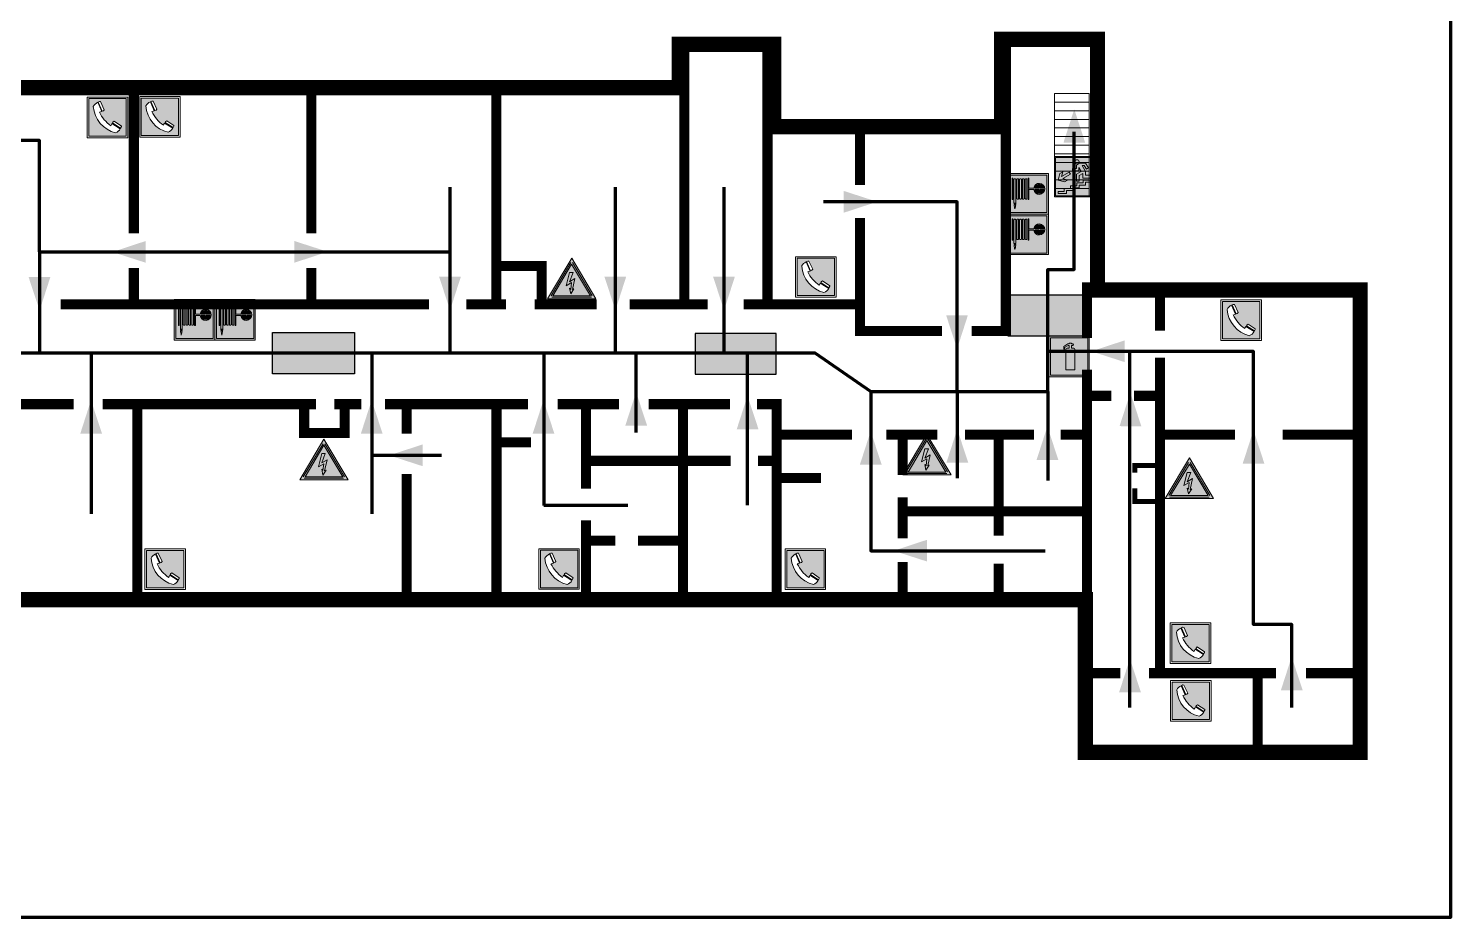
# Model space of a CAD drawing. Header units: millimetres. Extents: x 13810 to 67229, y 12374 to 21950.
# Drawn here: x 27938.9 to 28219.3, y 19084 to 19259.2 of the extents above; entities that cross this region are included whole.
import ezdxf

# ---------------------------------------------------------------- set-up
doc = ezdxf.new("R2010")
doc.units = ezdxf.units.MM
doc.layers.add('План_Штампы', color=7, linetype='Continuous')

# ---------------------------------------------------------------- blocks, each defined once
blk = doc.blocks.new('A$C7B4425F7')
at = {"true_color": 0xffffff}
blk.add_hatch(color=7, dxfattribs=at).paths.add_polyline_path([(0, 0), (-16, 0), (-16, -8), (0, -8)])
h = blk.add_hatch(color=126)
h.paths.add_polyline_path([(-0.2, -0.2), (-15.8, -0.2), (-15.8, -7.8), (-0.2, -7.8)])
h.paths.add_polyline_path([(-11.76, -2.03), (-11.76, -3.66), (-11.17, -3.66, -0.568275), (-11.17, -6.18), (-12.58, -6.18), (-12.58, -2.03)], flags=16)
h.paths.add_polyline_path([(-13.33, -4.12, -0.495768), (-13.59, -6.18), (-15.03, -6.18), (-15.03, -2.03), (-13.59, -2.03, -0.487973)], flags=16)
h.paths.add_polyline_path([(-10.25, -2.03), (-9.48, -2.03), (-9.48, -6.18), (-10.25, -6.18)], flags=16)
h.paths.add_polyline_path([(-13.84, -3.69), (-14.24, -3.69), (-14.24, -3.03), (-13.9, -3.03, -0.692621)], flags=0)
h.paths.add_polyline_path([(-9.15, -2.03), (-8.4, -2.03), (-8.04, -3.07), (-7.68, -2.03), (-6.93, -2.03), (-7.64, -4.1), (-6.93, -6.18), (-7.68, -6.18), (-8.04, -5.14), (-8.4, -6.18), (-9.15, -6.18), (-8.44, -4.1)], flags=16)
h.paths.add_polyline_path([(-11.76, -4.46), (-11.42, -4.46, -0.692621), (-11.36, -5.12), (-11.76, -5.12)], flags=0)
h.paths.add_polyline_path([(-13.9, -5.2), (-14.24, -5.2), (-14.24, -4.55), (-13.84, -4.55, -0.708038)], flags=0)
edge = h.paths.add_edge_path(flags=16)
edge.add_ellipse((-5.51, -4.08), major_axis=(0, 2.05), ratio=0.586184, start_angle=0, end_angle=360)
edge = h.paths.add_edge_path(flags=0)
edge.add_ellipse((-5.51, -4.08), major_axis=(0, 1.14), ratio=0.454828, start_angle=0, end_angle=360)
h.paths.add_polyline_path([(-4.13, -4.96, 0.377264), (-3.48, -4.52, 0.0555), (-3.16, -2.03), (-1.66, -2.03), (-1.66, -4.96), (-0.96, -4.96), (-0.96, -7.01), (-1.75, -7.01), (-1.75, -6.18), (-3.3, -6.18), (-3.3, -7.02), (-4.13, -7.02)], flags=16)
h.paths.add_polyline_path([(-2.73, -2.91), (-2.28, -2.91), (-2.28, -4.96), (-3.05, -4.96, 0.079136)], flags=0)
at = {"color": 126}
blk.add_lwpolyline([(-16, -8), (0, -8), (0, 0), (-16, 0)], close=True, dxfattribs=at)
blk = doc.blocks.new('вниз 3')
at = {"lineweight": 0, "true_color": 0xffffff}
h = blk.add_hatch(color=7, dxfattribs=at)
h.dxf.hatch_style = 1
h.paths.add_polyline_path([(40997.5, -4475.69), (40997.25, -4475.28), (40995.76, -4476.15), (40995.97, -4475.23), (40995.39, -4475.56), (40995.05, -4476.83), (40996.33, -4477.17), (40996.91, -4476.83), (40996, -4476.55)], flags=0)
h.paths.add_polyline_path([(40999.81, -4473.95), (41000.22, -4473.95), (41000.64, -4474.67), (41001.03, -4474.43), (41000.46, -4473.49), (41000.42, -4473.49), (40999.43, -4473.49), (40998.68, -4473.92), (40998.68, -4474.57), (40997.88, -4474.57), (40997.88, -4475), (40999.14, -4475), (40999.14, -4474.43), (40999.14, -4474.38), (40999.59, -4475.15), (40998.72, -4475.67), (40998.72, -4477.06), (40999.24, -4477.06), (40999.24, -4475.96), (40999.95, -4475.56), (40999.95, -4476.43), (41001.61, -4476.43), (41001.61, -4475.88), (41000.47, -4475.88), (41000.47, -4475.12)], flags=0)
h.paths.add_polyline_path([(40999.2, -4473.24, 1), (40998.35, -4473.24, 1)], flags=0)
h.paths.add_polyline_path([(41000.46, -4477.26), (41001.69, -4477.26), (41001.69, -4476.84), (41000.03, -4476.84), (41000.03, -4477.39), (40998.78, -4477.39), (40998.78, -4477.95), (40997.53, -4477.95), (40997.53, -4478.5), (40996.29, -4478.5), (40996.29, -4479.06), (40995.05, -4479.06), (40995.05, -4479.48), (40995.29, -4479.48), (40996.72, -4479.48), (40996.72, -4478.92), (40997.97, -4478.92), (40997.97, -4478.36), (40999.2, -4478.36), (40999.2, -4477.81), (41000.46, -4477.81)], flags=0)
h.paths.add_polyline_path([(41002.37, -4472.17), (40994.37, -4472.17), (40994.37, -4480.17), (41002.37, -4480.17)])
h.paths.add_polyline_path([(41002.16, -4479.96), (40994.57, -4479.96), (40994.57, -4472.37), (41002.16, -4472.37)], flags=16)
h.paths.add_polyline_path([(41001.61, -4475.88), (41001.61, -4476.43), (40999.95, -4476.43), (40999.95, -4475.56), (40999.24, -4475.96), (40999.24, -4477.06), (40998.72, -4477.06), (40998.72, -4475.67), (40999.59, -4475.15), (40999.14, -4474.38), (40999.14, -4474.43), (40999.14, -4475), (40997.88, -4475), (40997.88, -4474.57), (40998.68, -4474.57), (40998.68, -4473.92), (40999.43, -4473.49), (41000.42, -4473.49), (41000.46, -4473.49), (41001.03, -4474.43), (41000.64, -4474.67), (41000.22, -4473.95), (40999.81, -4473.95), (41000.47, -4475.12), (41000.47, -4475.88)], flags=0)
h.paths.add_polyline_path([(41001.69, -4476.84), (41001.69, -4477.26), (41000.46, -4477.26), (41000.46, -4477.81), (40999.2, -4477.81), (40999.2, -4478.36), (40997.97, -4478.36), (40997.97, -4478.92), (40996.72, -4478.92), (40996.72, -4479.48), (40995.05, -4479.48), (40995.05, -4479.06), (40996.29, -4479.06), (40996.29, -4478.5), (40997.53, -4478.5), (40997.53, -4477.95), (40998.78, -4477.95), (40998.78, -4477.39), (41000.03, -4477.39), (41000.03, -4476.84)], flags=0)
h.paths.add_polyline_path([(40998.35, -4473.24, -1), (40999.2, -4473.24, -1)], flags=0)
h.paths.add_polyline_path([(40997.5, -4475.69), (40996, -4476.55), (40996.91, -4476.83), (40996.33, -4477.17), (40995.05, -4476.83), (40995.39, -4475.56), (40995.97, -4475.23), (40995.76, -4476.15), (40997.25, -4475.28)], flags=0)
at = {"lineweight": 0}
h = blk.add_hatch(color=126, dxfattribs=at)
h.dxf.hatch_style = 1
h.paths.add_polyline_path([(41002.16, -4472.37), (40994.57, -4472.37), (40994.57, -4479.96), (41002.16, -4479.96)])
h.paths.add_polyline_path([(40995.97, -4475.23), (40995.76, -4476.15), (40997.25, -4475.28), (40997.5, -4475.69), (40996, -4476.55), (40996.91, -4476.83), (40996.33, -4477.17), (40995.05, -4476.83), (40995.39, -4475.56)], flags=16)
h.paths.add_polyline_path([(40997.88, -4474.57), (40998.68, -4474.57), (40998.68, -4473.92), (40999.43, -4473.49), (41000.42, -4473.49), (41000.46, -4473.49), (41001.03, -4474.43), (41000.64, -4474.67), (41000.22, -4473.95), (40999.81, -4473.95), (41000.47, -4475.12), (41000.47, -4475.88), (41001.61, -4475.88), (41001.61, -4476.43), (40999.95, -4476.43), (40999.95, -4475.56), (40999.24, -4475.96), (40999.24, -4477.06), (40998.72, -4477.06), (40998.72, -4475.67), (40999.59, -4475.15), (40999.14, -4474.38), (40999.14, -4474.43), (40999.14, -4475), (40997.88, -4475)], flags=16)
h.paths.add_polyline_path([(40998.35, -4473.24, -1), (40999.2, -4473.24, -1)], flags=16)
h.paths.add_polyline_path([(40997.53, -4477.95), (40998.78, -4477.95), (40998.78, -4477.39), (41000.03, -4477.39), (41000.03, -4476.84), (41001.69, -4476.84), (41001.69, -4477.26), (41000.46, -4477.26), (41000.46, -4477.81), (40999.2, -4477.81), (40999.2, -4478.36), (40997.97, -4478.36), (40997.97, -4478.92), (40996.72, -4478.92), (40996.72, -4479.48), (40995.05, -4479.48), (40995.05, -4479.06), (40996.29, -4479.06), (40996.29, -4478.5), (40997.53, -4478.5)], flags=16)
at = {"lineweight": 0, "true_color": 0xffffff}
h = blk.add_hatch(color=7, dxfattribs=at)
h.dxf.hatch_style = 1
h.paths.add_polyline_path([(40999.2, -4473.24, 1), (40998.35, -4473.24, 1)])
h.paths.add_polyline_path([(40999.81, -4473.95), (41000.22, -4473.95), (41000.64, -4474.67), (41001.03, -4474.43), (41000.46, -4473.49), (41000.42, -4473.49), (40999.43, -4473.49), (40998.68, -4473.92), (40998.68, -4474.57), (40997.88, -4474.57), (40997.88, -4475), (40999.14, -4475), (40999.14, -4474.43), (40999.14, -4474.38), (40999.59, -4475.15), (40998.72, -4475.67), (40998.72, -4477.06), (40999.24, -4477.06), (40999.24, -4475.96), (40999.95, -4475.56), (40999.95, -4476.43), (41001.61, -4476.43), (41001.61, -4475.88), (41000.47, -4475.88), (41000.47, -4475.12)])
h.paths.add_polyline_path([(40999.2, -4477.81), (41000.46, -4477.81), (41000.46, -4477.26), (41001.69, -4477.26), (41001.69, -4476.84), (41000.03, -4476.84), (41000.03, -4477.39), (40998.78, -4477.39), (40998.78, -4477.95), (40997.53, -4477.95), (40997.53, -4478.5), (40996.29, -4478.5), (40996.29, -4479.06), (40995.05, -4479.06), (40995.05, -4479.48), (40995.29, -4479.48), (40996.72, -4479.48), (40996.72, -4478.92), (40997.97, -4478.92), (40997.97, -4478.36), (40999.2, -4478.36)])
h.paths.add_polyline_path([(40997.5, -4475.69), (40997.25, -4475.28), (40995.76, -4476.15), (40995.97, -4475.23), (40995.39, -4475.56), (40995.05, -4476.83), (40996.33, -4477.17), (40996.91, -4476.83), (40996, -4476.55)])
at = {"color": 126, "lineweight": 0}
for points in [[(40994.37, -4472.17), (41002.37, -4472.17), (41002.37, -4480.17), (40994.37, -4480.17)], [(40994.57, -4472.37), (41002.16, -4472.37), (41002.16, -4479.96), (40994.57, -4479.96)]]:
    blk.add_lwpolyline(points, close=True, dxfattribs=at)
for points in [[(40995.05, -4476.83), (40995.39, -4475.56), (40995.97, -4475.23), (40995.76, -4476.15), (40997.25, -4475.28), (40997.5, -4475.69), (40996, -4476.55), (40996.91, -4476.83), (40996.33, -4477.17), (40995.05, -4476.83)], [(40999.14, -4474.43), (40999.14, -4475), (40997.88, -4475), (40997.88, -4474.57), (40998.68, -4474.57), (40998.68, -4473.92), (40999.43, -4473.49), (41000.42, -4473.49), (41000.46, -4473.49), (41001.03, -4474.43), (41000.64, -4474.67), (41000.22, -4473.95), (40999.81, -4473.95), (41000.47, -4475.12), (41000.47, -4475.88), (41001.61, -4475.88), (41001.61, -4476.43), (40999.95, -4476.43), (40999.95, -4475.56), (40999.24, -4475.96), (40999.24, -4477.06), (40998.72, -4477.06), (40998.72, -4475.67), (40999.59, -4475.15), (40999.14, -4474.38), (40999.14, -4474.43)], [(40995.29, -4479.48), (40995.05, -4479.48), (40995.05, -4479.06), (40996.29, -4479.06), (40996.29, -4478.5), (40997.53, -4478.5), (40997.53, -4477.95), (40998.78, -4477.95), (40998.78, -4477.39), (41000.03, -4477.39), (41000.03, -4476.84), (41001.69, -4476.84), (41001.69, -4477.26), (41000.46, -4477.26), (41000.46, -4477.81), (40999.2, -4477.81), (40999.2, -4478.36), (40997.97, -4478.36), (40997.97, -4478.92), (40996.72, -4478.92), (40996.72, -4479.48), (40995.05, -4479.48)]]:
    blk.add_lwpolyline(points, dxfattribs=at)
blk.add_circle((40998.77, -4473.24), 0.426, dxfattribs=at)
blk = doc.blocks.new('A$C32E8229D')
at = {"true_color": 0xffffff}
blk.add_hatch(color=7, dxfattribs=at).paths.add_polyline_path([(0, 0), (0, -8), (16, -8), (16, 0)])
h = blk.add_hatch(color=126)
h.paths.add_polyline_path([(0.2, -0.2), (15.8, -0.2), (15.8, -7.8), (0.2, -7.8)])
h.paths.add_polyline_path([(13.49, -2.05), (12.08, -2.05), (11.37, -2.63, 0.162397), (11.29, -2.84), (11.29, -3.63), (10.35, -3.63), (10.35, -4.05), (11.68, -4.05), (11.68, -3.48), (12.26, -4.28), (11.29, -5.1), (11.29, -6.78), (11.85, -6.78), (11.85, -5.44), (12.8, -4.64), (12.8, -5.94), (14.46, -5.94), (14.46, -5.39), (13.45, -5.39), (13.45, -3.97), (12.46, -2.59), (13.15, -2.59), (13.69, -3.34), (14.18, -3)], flags=16)
h.paths.add_polyline_path([(10.74, -1.82, 1), (11.8, -1.82, 1)], flags=16)
h.paths.add_polyline_path([(9.39, -3.59), (5.99, -3.59), (6.56, -3.03), (5.91, -3.03), (5.1, -3.83), (5.91, -4.64), (6.56, -4.64), (5.99, -4.09), (9.39, -4.09)], flags=16)
h.paths.add_polyline_path([(4.29, -1.08), (1.72, -1.08), (1.72, -6.6), (4.29, -6.6)], flags=16)
at = {"color": 126}
blk.add_lwpolyline([(16, -8), (0, -8), (0, 0), (16, 0)], close=True, dxfattribs=at)
blk = doc.blocks.new('A$C37112FD5')
at = {"true_color": 0xf5f5ff}
h = blk.add_hatch(color=7, dxfattribs=at)
h.dxf.hatch_style = 1
h.paths.add_polyline_path([(12.8, -7.4), (0, -7.4), (0, -20.2), (12.8, -20.2)])
h.paths.add_polyline_path([(12.29, -7.91), (12.29, -19.69), (0.51, -19.69), (0.51, -7.91)], flags=16)
h.paths.add_polyline_path([(4.98, -9.04, -0.42597), (5.17, -9.22), (5.17, -12.25), (5.17, -15.29, -0.432244), (4.98, -15.47), (4.83, -15.47, -0.42597), (4.64, -15.29), (4.64, -12.25), (4.64, -9.22, -0.432244), (4.83, -9.04)], flags=0)
h.paths.add_polyline_path([(4.28, -9.22), (4.28, -12.25), (4.28, -15.29, -0.432244), (4.09, -15.47), (3.94, -15.47, -0.42597), (3.75, -15.29), (3.75, -12.25), (3.75, -9.22, -0.432244), (3.94, -9.04), (4.09, -9.04, -0.42597)], flags=0)
h.paths.add_polyline_path([(5.72, -9.04), (5.87, -9.04, -0.42597), (6.06, -9.22), (6.06, -12.25), (6.06, -15.29, -0.432244), (5.87, -15.47), (5.72, -15.47, -0.42597), (5.53, -15.29), (5.53, -12.25), (5.53, -9.22, -0.432244)], flags=0)
h.paths.add_polyline_path([(6.42, -8.9), (6.5, -8.9, -0.42597), (6.69, -9.08), (6.69, -12.03), (8.21, -12.03, -15.824349), (8.21, -12.47), (6.69, -12.47), (6.69, -15.42, -0.432244), (6.5, -15.6), (6.42, -15.6)], flags=0)
h.paths.add_polyline_path([(3.39, -9.22), (3.39, -12.25), (3.39, -15.29, -0.432244), (3.2, -15.47), (3.05, -15.47, -0.42597), (2.85, -15.29), (2.85, -12.25), (2.85, -9.22, -0.432244), (3.05, -9.04), (3.2, -9.04, -0.42597)], flags=0)
h.paths.add_polyline_path([(2.5, -9.22), (2.5, -16.71), (1.96, -16.71), (1.96, -9.22, -0.432244), (2.15, -9.04), (2.31, -9.04, -0.42597)], flags=0)
h.paths.add_polyline_path([(1.61, -8.9), (1.61, -15.6), (1.57, -15.6, -0.42597), (1.37, -15.42), (1.37, -12.03), (1.37, -9.09, -0.432244), (1.57, -8.9)], flags=0)
h.paths.add_polyline_path([(9.76, -10.81), (9.76, -12.03), (8.49, -12.03, -0.336371)], flags=0)
h.paths.add_polyline_path([(8.49, -12.47), (9.76, -12.47), (9.76, -13.7, -0.336371)], flags=0)
h.paths.add_polyline_path([(10.11, -10.81, -0.336371), (11.38, -12.03), (10.11, -12.03)], flags=0)
h.paths.add_polyline_path([(10.11, -12.47), (11.38, -12.47, -0.336371), (10.11, -13.7)], flags=0)
h.paths.add_polyline_path([(2.5, -16.84), (2.5, -17.05), (1.97, -17.05), (1.97, -16.84)], flags=0)
h.paths.add_polyline_path([(2.5, -17.24, -0.033778), (2.24, -18.6, -0.033778), (1.97, -17.24)], flags=0)
h = blk.add_hatch(color=242)
h.dxf.hatch_style = 1
h.paths.add_polyline_path([(12.29, -7.91), (0.51, -7.91), (0.51, -19.69), (12.29, -19.69)])
h.paths.add_polyline_path([(6.42, -15.6), (6.42, -8.9), (6.5, -8.9, -0.42597), (6.69, -9.08), (6.69, -12.03), (8.21, -12.03, -15.824349), (8.21, -12.47), (6.69, -12.47), (6.69, -15.42, -0.432244), (6.5, -15.6)], flags=16)
h.paths.add_polyline_path([(5.87, -15.47), (5.72, -15.47, -0.42597), (5.53, -15.29), (5.53, -12.25), (5.53, -9.22, -0.432244), (5.72, -9.04), (5.87, -9.04, -0.42597), (6.06, -9.22), (6.06, -12.25), (6.06, -15.29, -0.432244)], flags=16)
h.paths.add_polyline_path([(4.98, -15.47), (4.83, -15.47, -0.42597), (4.64, -15.29), (4.64, -12.25), (4.64, -9.22, -0.432244), (4.83, -9.04), (4.98, -9.04, -0.42597), (5.17, -9.22), (5.17, -12.25), (5.17, -15.29, -0.432244)], flags=16)
h.paths.add_polyline_path([(4.09, -15.47), (3.94, -15.47, -0.42597), (3.75, -15.29), (3.75, -12.25), (3.75, -9.22, -0.432244), (3.94, -9.04), (4.09, -9.04, -0.42597), (4.28, -9.22), (4.28, -12.25), (4.28, -15.29, -0.432244)], flags=16)
h.paths.add_polyline_path([(3.2, -15.47), (3.05, -15.47, -0.42597), (2.85, -15.29), (2.85, -12.25), (2.85, -9.22, -0.432244), (3.05, -9.04), (3.2, -9.04, -0.42597), (3.39, -9.22), (3.39, -12.25), (3.39, -15.29, -0.432244)], flags=16)
h.paths.add_polyline_path([(2.5, -17.05), (1.97, -17.05), (1.97, -16.84), (2.5, -16.84)], flags=16)
h.paths.add_polyline_path([(2.5, -17.24, -0.033778), (2.24, -18.6, -0.033778), (1.97, -17.24)], flags=16)
h.paths.add_polyline_path([(2.5, -16.71), (1.96, -16.71), (1.96, -9.22, -0.432244), (2.15, -9.04), (2.31, -9.04, -0.42597), (2.5, -9.22)], flags=16)
h.paths.add_polyline_path([(1.61, -15.6), (1.57, -15.6, -0.42597), (1.37, -15.42), (1.37, -12.03), (1.37, -9.09, -0.432244), (1.57, -8.9), (1.61, -8.9)], flags=16)
h.paths.add_polyline_path([(8.49, -12.47), (9.76, -12.47), (9.76, -13.7, -0.336371)], flags=0)
h.paths.add_polyline_path([(10.11, -13.7), (10.11, -12.47), (11.38, -12.47, -0.336371)], flags=0)
h.paths.add_polyline_path([(8.49, -12.03, -0.336371), (9.76, -10.81), (9.76, -12.03)], flags=0)
h.paths.add_polyline_path([(10.11, -12.03), (10.11, -10.81, -0.336371), (11.38, -12.03)], flags=0)
h = blk.add_hatch(color=7, dxfattribs=at)
h.dxf.hatch_style = 1
h.paths.add_polyline_path([(1.61, -8.9), (1.57, -8.9, 0.432244), (1.37, -9.09), (1.37, -12.03), (1.37, -15.42, 0.42597), (1.57, -15.6), (1.61, -15.6)])
h.paths.add_polyline_path([(2.5, -9.22, 0.42597), (2.31, -9.04), (2.15, -9.04, 0.432244), (1.96, -9.22), (1.96, -16.71), (2.5, -16.71)])
h.paths.add_polyline_path([(2.5, -16.84), (1.97, -16.84), (1.97, -17.05), (2.5, -17.05)])
h.paths.add_polyline_path([(2.5, -17.24), (1.97, -17.24, 0.033778), (2.24, -18.6, 0.033778)])
h.paths.add_polyline_path([(3.39, -12.25), (3.39, -9.22, 0.42597), (3.2, -9.04), (3.05, -9.04, 0.432244), (2.85, -9.22), (2.85, -12.25), (2.85, -15.29, 0.42597), (3.05, -15.47), (3.2, -15.47, 0.432244), (3.39, -15.29)])
h.paths.add_polyline_path([(4.28, -12.25), (4.28, -9.22, 0.42597), (4.09, -9.04), (3.94, -9.04, 0.432244), (3.75, -9.22), (3.75, -12.25), (3.75, -15.29, 0.42597), (3.94, -15.47), (4.09, -15.47, 0.432244), (4.28, -15.29)])
h.paths.add_polyline_path([(5.17, -12.25), (5.17, -9.22, 0.42597), (4.98, -9.04), (4.83, -9.04, 0.432244), (4.64, -9.22), (4.64, -12.25), (4.64, -15.29, 0.42597), (4.83, -15.47), (4.98, -15.47, 0.432244), (5.17, -15.29)])
h.paths.add_polyline_path([(6.06, -12.25), (6.06, -9.22, 0.42597), (5.87, -9.04), (5.72, -9.04, 0.432244), (5.53, -9.22), (5.53, -12.25), (5.53, -15.29, 0.42597), (5.72, -15.47), (5.87, -15.47, 0.432244), (6.06, -15.29)])
h.paths.add_polyline_path([(6.69, -12.47), (8.21, -12.47, 15.824349), (8.21, -12.03), (6.69, -12.03), (6.69, -9.08, 0.42597), (6.5, -8.9), (6.42, -8.9), (6.42, -15.6), (6.5, -15.6, 0.432244), (6.69, -15.42)])
h.paths.add_polyline_path([(8.49, -12.47), (9.76, -12.47), (9.76, -13.7, -0.336371)], flags=16)
h.paths.add_polyline_path([(8.49, -12.03, -0.336371), (9.76, -10.81), (9.76, -12.03)], flags=16)
h.paths.add_polyline_path([(10.11, -12.47), (11.38, -12.47, -0.336371), (10.11, -13.7)], flags=16)
h.paths.add_polyline_path([(10.11, -12.03), (10.11, -10.81, -0.336371), (11.38, -12.03)], flags=16)
h = blk.add_hatch(color=242)
h.dxf.hatch_style = 1
h.paths.add_polyline_path([(9.76, -10.81, 0.336371), (8.49, -12.03), (9.76, -12.03)])
h.paths.add_polyline_path([(10.11, -10.81), (10.11, -12.03), (11.38, -12.03, 0.336371)])
h.paths.add_polyline_path([(11.38, -12.47), (10.11, -12.47), (10.11, -13.7, 0.336371)])
h.paths.add_polyline_path([(9.76, -12.47), (8.49, -12.47, 0.336371), (9.76, -13.7)])
at = {"color": 242, "lineweight": 5}
for p, q in [((0, -20.2), (0, -7.4)), ((0, -7.4), (12.8, -7.4)), ((1.57, -8.9), (1.61, -8.9)), ((1.61, -8.9), (1.61, -15.6)), ((6.42, -8.9), (6.42, -15.6)), ((6.5, -8.9), (6.42, -8.9)), ((12.8, -20.2), (12.8, -7.4)), ((1.37, -12.03), (1.37, -9.08)), ((1.37, -12.03), (1.37, -15.42)), ((1.96, -16.71), (1.96, -9.22)), ((2.15, -9.04), (2.31, -9.04)), ((2.5, -16.71), (2.5, -9.22)), ((2.85, -12.25), (2.85, -9.22)), ((2.85, -12.25), (2.85, -15.29)), ((3.05, -9.04), (3.2, -9.04)), ((3.39, -12.25), (3.39, -9.22)), ((3.39, -12.25), (3.39, -15.29)), ((3.75, -12.25), (3.75, -9.22)), ((3.75, -12.25), (3.75, -15.29)), ((3.94, -9.04), (4.09, -9.04)), ((4.28, -12.25), (4.28, -9.22)), ((4.28, -12.25), (4.28, -15.29)), ((4.64, -12.25), (4.64, -9.22)), ((4.64, -12.25), (4.64, -15.29)), ((4.83, -9.04), (4.98, -9.04)), ((5.17, -12.25), (5.17, -9.22)), ((5.17, -12.25), (5.17, -15.29)), ((5.53, -12.25), (5.53, -9.22)), ((5.53, -12.25), (5.53, -15.29)), ((5.72, -9.04), (5.87, -9.04)), ((6.06, -12.25), (6.06, -9.22)), ((6.06, -12.25), (6.06, -15.29)), ((6.69, -12.03), (6.69, -9.08)), ((8.21, -12.03), (6.69, -12.03)), ((8.21, -12.47), (6.69, -12.47)), ((6.69, -12.47), (6.69, -15.42)), ((9.76, -12.03), (8.49, -12.03)), ((9.76, -12.47), (8.49, -12.47)), ((9.76, -10.81), (9.76, -12.03)), ((9.76, -12.47), (9.76, -13.7)), ((10.11, -10.81), (10.11, -12.03)), ((11.38, -12.03), (10.11, -12.03)), ((11.38, -12.47), (10.11, -12.47)), ((10.11, -12.47), (10.11, -13.7)), ((1.57, -15.6), (1.61, -15.6)), ((1.96, -16.71), (2.5, -16.71)), ((1.97, -16.84), (2.5, -16.84)), ((1.97, -17.05), (1.97, -16.84)), ((2.5, -17.05), (1.97, -17.05)), ((1.97, -17.24), (2.5, -17.24)), ((2.5, -16.84), (2.5, -17.05)), ((3.05, -15.47), (3.2, -15.47)), ((3.94, -15.47), (4.09, -15.47)), ((4.83, -15.47), (4.98, -15.47)), ((5.72, -15.47), (5.87, -15.47)), ((6.42, -15.6), (6.5, -15.6)), ((0, -20.2), (12.8, -20.2))]:
    blk.add_line(p, q, dxfattribs=at)
blk.add_lwpolyline([(0.51, -7.91), (12.29, -7.91), (12.29, -19.69), (0.51, -19.69)], close=True, dxfattribs=at)
for centre, radius, start, end in [((1.56, -9.09), 0.182, 87.1027, 180.6071), ((6.51, -9.09), 0.182, 359.3929, 92.8973), ((2.15, -9.22), 0.182, 87.1027, 180.6071), ((2.32, -9.22), 0.182, 359.3929, 92.8973), ((3.04, -9.22), 0.182, 87.1027, 180.6071), ((3.21, -9.22), 0.182, 359.3929, 92.8973), ((3.93, -9.22), 0.182, 87.1027, 180.6071), ((4.1, -9.22), 0.182, 359.3929, 92.8973), ((4.82, -9.22), 0.182, 87.1027, 180.6071), ((4.99, -9.22), 0.182, 359.3929, 92.8973), ((5.71, -9.22), 0.182, 87.1027, 180.6071), ((5.88, -9.22), 0.182, 359.3929, 92.8973), ((9.93, -12.25), 1.74, 187.2319, 172.7681), ((9.93, -12.25), 1.46, 96.9927, 171.3585), ((9.93, -12.25), 1.46, 188.6415, 263.0073), ((9.93, -12.25), 1.46, 8.6415, 83.0073), ((9.93, -12.25), 1.46, 276.9927, 351.3585), ((1.56, -15.42), 0.182, 179.3929, 272.8973), ((12.17, -15.98), 10.27, 187.041, 194.7793), ((-7.7, -15.98), 10.27, 345.2207, 352.959), ((3.04, -15.29), 0.182, 179.3929, 272.8973), ((3.21, -15.29), 0.182, 267.1027, 0.6071), ((3.93, -15.29), 0.182, 179.3929, 272.8973), ((4.1, -15.29), 0.182, 267.1027, 0.6071), ((4.82, -15.29), 0.182, 179.3929, 272.8973), ((4.99, -15.29), 0.182, 267.1027, 0.6071), ((5.71, -15.29), 0.182, 179.3929, 272.8973), ((5.88, -15.29), 0.182, 267.1027, 0.6071), ((6.51, -15.42), 0.182, 267.1027, 0.6071)]:
    blk.add_arc(centre, radius, start, end, dxfattribs=at)
blk = doc.blocks.new('A$C456E1F9C')
at = {"lineweight": 5}
h = blk.add_hatch(color=242, dxfattribs=at)
h.paths.add_polyline_path([(0.51, -1.47), (0.51, -13.26), (12.29, -13.26), (12.29, -1.47)])
h.paths.add_polyline_path([(5.42, -4.95, -0.254479), (4.78, -5.4), (3.52, -2.53, -0.209735), (4.23, -2.4)], flags=16)
h.paths.add_polyline_path([(8.53, -8.6), (10.87, -10.17), (10.54, -10.76), (8.03, -9.13, -0.192251)], flags=16)
h.paths.add_polyline_path([(4.61, -5.49, 0.005518), (3.87, -5.72, 0.128647), (7.49, -10.01, 0.00809), (7.83, -9.33), (10.47, -10.97, -0.16736), (8.99, -12.25, -0.327862), (1.95, -3.95, -0.166952), (3.36, -2.62)], flags=16)
at = {"color": 242, "lineweight": 5}
for p, q in [((0, -13.77), (0, -0.97)), ((12.8, -0.97), (0, -0.97)), ((4.61, -5.49), (3.36, -2.62)), ((3.52, -2.53), (4.78, -5.4)), ((4.23, -2.4), (5.42, -4.95)), ((12.8, -13.77), (12.8, -0.97)), ((10.81, -10.12), (8.53, -8.6)), ((7.83, -9.33), (10.47, -10.97)), ((8.03, -9.13), (10.54, -10.76)), ((10.54, -10.76), (10.8, -10.3)), ((10.8, -10.3), (10.81, -10.12)), ((0, -13.77), (12.8, -13.77))]:
    blk.add_line(p, q, dxfattribs=at)
blk.add_lwpolyline([(0.51, -1.47), (12.29, -1.47), (12.29, -13.26), (0.51, -13.26)], close=True, dxfattribs=at)
for centre, radius, start, end in [((4.59, -5.34), 2.99, 114.2845, 152.1974), ((11.12, -3.31), 9.19, 183.9915, 256.6009), ((4.02, -3.27), 0.891, 76.3284, 123.7092), ((14.98, -39.1), 35.17, 107.1487, 108.4135), ((13.86, -0.94), 11.08, 205.5536, 234.8762), ((4.68, -4.59), 0.824, 276.9621, 334.0723), ((8.94, -9.5), 0.989, 114.4092, 157.9388), ((-13.31, 0.8), 23.44, 332.5487, 334.4027), ((7.87, -9.46), 3, 291.9291, 329.9329)]:
    blk.add_arc(centre, radius, start, end, dxfattribs=at)
blk = doc.blocks.new('A$C3E6D3DDE')
at = {"lineweight": 5}
h = blk.add_hatch(color=40, dxfattribs=at)
h.paths.add_polyline_path([(24.1, 1.45), (16.46, -11.35), (31.74, -11.35)])
h.paths.add_polyline_path([(24.09, -0.46), (30.03, -10.41), (18.14, -10.41)], flags=16)
h.paths.add_polyline_path([(24.54, -3.08), (23.41, -6.02), (25.13, -5.01), (24.33, -8.5), (24.82, -8.27), (23.79, -9.86), (23.4, -8.04), (23.8, -8.43), (24.04, -6.29), (22.39, -7.25), (23.44, -3.08)], flags=0)
h = blk.add_hatch(color=256, dxfattribs=at)
h.paths.add_polyline_path([(24.37, 0.03, 0.567511), (23.82, 0.03), (17.59, -10.4, 0.582454), (17.86, -10.88), (30.32, -10.88, 0.582149), (30.6, -10.4)])
h.paths.add_polyline_path([(24.09, -0.46), (18.14, -10.41), (30.03, -10.41)], flags=16)
h.paths.add_polyline_path([(24.54, -3.08), (23.41, -6.02), (25.13, -5.01), (24.33, -8.5), (24.82, -8.27), (23.79, -9.86), (23.4, -8.04), (23.8, -8.43), (24.04, -6.29), (22.39, -7.25), (23.44, -3.08)], flags=0)
h = blk.add_hatch(color=40, dxfattribs=at)
h.paths.add_polyline_path([(24.09, -0.46), (18.14, -10.41), (30.03, -10.41)])
h.paths.add_polyline_path([(24.82, -8.27), (23.79, -9.86), (23.4, -8.04), (23.8, -8.43), (24.04, -6.29), (22.39, -7.25), (23.44, -3.08), (24.54, -3.08), (23.41, -6.02), (25.13, -5.01), (24.33, -8.5)], flags=16)
at = {"color": 40, "lineweight": 5}
for p, q in [((16.46, -11.35), (24.1, 1.45)), ((24.1, 1.45), (31.74, -11.35))]:
    blk.add_line(p, q, dxfattribs=at)
at = {"lineweight": 5}
for p, q in [((17.59, -10.4), (23.82, 0.03)), ((24.37, 0.03), (30.6, -10.4)), ((18.14, -10.41), (24.09, -0.46)), ((23.44, -3.08), (22.39, -7.25)), ((23.41, -6.02), (24.54, -3.08)), ((24.54, -3.08), (23.44, -3.08)), ((24.09, -0.46), (30.03, -10.41)), ((22.39, -7.25), (24.04, -6.29)), ((23.8, -8.43), (23.4, -8.04)), ((23.4, -8.04), (23.79, -9.86)), ((25.13, -5.01), (23.41, -6.02)), ((23.79, -9.86), (24.82, -8.27)), ((24.04, -6.29), (23.8, -8.43)), ((24.33, -8.5), (25.13, -5.01)), ((24.82, -8.27), (24.33, -8.5)), ((17.86, -10.88), (30.32, -10.88)), ((18.14, -10.41), (30.03, -10.41))]:
    blk.add_line(p, q, dxfattribs=at)
at = {"color": 50, "lineweight": 5}
blk.add_line((31.74, -11.35), (16.46, -11.35), dxfattribs=at)
blk = doc.blocks.new('A$C3AD82952')
at = {"true_color": 0xf5f5ff}
h = blk.add_hatch(color=7, dxfattribs=at)
h.dxf.hatch_style = 1
h.paths.add_polyline_path([(8.21, 8.73, 0.414214), (7.89, 9.05), (7.22, 9.05), (7.22, 9.92), (7.59, 9.92, 1), (7.57, 10.36), (7.22, 10.36), (7.22, 10.6), (6.43, 10.6), (6.43, 10.36), (6.01, 10.36), (4.74, 9.59), (4.74, 8.69), (4.98, 8.73), (4.98, 9.26), (6.12, 9.91), (6.43, 9.91), (6.43, 9.05), (5.76, 9.05, 0.414214), (5.44, 8.73), (5.44, 2.2), (8.21, 2.2)], flags=0)
h.paths.add_polyline_path([(12.8, 12.8), (0, 12.8), (0, 0), (12.8, 0)])
h.paths.add_polyline_path([(0.51, 12.29), (12.29, 12.29), (12.29, 0.51), (0.51, 0.51)], flags=16)
h.paths.add_polyline_path([(4.74, 9.59), (6.01, 10.36), (6.43, 10.36), (6.43, 10.6), (7.22, 10.6), (7.22, 10.36), (7.59, 10.36, -0.94586), (7.59, 9.92), (7.22, 9.92), (7.22, 9.05), (7.89, 9.05, -0.414214), (8.21, 8.73), (8.21, 2.2), (5.44, 2.2), (5.44, 8.73, -0.414214), (5.76, 9.05), (6.43, 9.05), (6.43, 9.91), (6.12, 9.91), (4.98, 9.26), (4.98, 8.73), (4.74, 8.69)], flags=0)
h = blk.add_hatch(color=242)
h.dxf.hatch_style = 1
h.paths.add_polyline_path([(12.29, 12.29), (0.51, 12.29), (0.51, 0.51), (12.29, 0.51)])
h.paths.add_polyline_path([(4.74, 8.69), (4.74, 9.59), (6.01, 10.36), (6.43, 10.36), (6.43, 10.6), (7.22, 10.6), (7.22, 10.36), (7.59, 10.36, -0.94586), (7.59, 9.92), (7.22, 9.92), (7.22, 9.05), (7.89, 9.05, -0.414214), (8.21, 8.73), (8.21, 2.2), (5.44, 2.2), (5.44, 8.73, -0.414214), (5.76, 9.05), (6.43, 9.05), (6.43, 9.91), (6.12, 9.91), (4.98, 9.26), (4.98, 8.73)], flags=16)
h = blk.add_hatch(color=7, dxfattribs=at)
h.dxf.hatch_style = 1
h.paths.add_polyline_path([(8.21, 8.73, 0.414214), (7.89, 9.05), (7.22, 9.05), (7.22, 9.92), (7.59, 9.92, 1), (7.57, 10.36), (7.22, 10.36), (7.22, 10.6), (6.43, 10.6), (6.43, 10.36), (6.01, 10.36), (4.74, 9.59), (4.74, 8.69), (4.98, 8.73), (4.98, 9.26), (6.12, 9.91), (6.43, 9.91), (6.43, 9.05), (5.76, 9.05, 0.414214), (5.44, 8.73), (5.44, 2.2), (8.21, 2.2)])
at = {"color": 242, "lineweight": 5}
for p, q in [((0, 0), (0, 12.8)), ((0, 12.8), (12.8, 12.8)), ((6.01, 10.36), (4.74, 9.59)), ((4.74, 9.59), (4.74, 8.69)), ((4.98, 9.26), (6.12, 9.91)), ((4.98, 8.73), (4.98, 9.26)), ((5.76, 9.05), (6.43, 9.05)), ((6.01, 10.36), (6.43, 10.36)), ((6.12, 9.91), (6.43, 9.91)), ((7.22, 10.6), (6.43, 10.6)), ((6.43, 10.6), (6.43, 10.36)), ((6.43, 9.91), (6.43, 9.05)), ((7.22, 10.36), (7.22, 10.6)), ((7.59, 10.36), (7.22, 10.36)), ((7.22, 9.05), (7.22, 9.92)), ((7.59, 9.92), (7.22, 9.92)), ((7.89, 9.05), (7.22, 9.05)), ((12.8, 0), (12.8, 12.8)), ((4.74, 8.69), (4.98, 8.73)), ((5.44, 2.2), (5.44, 8.73)), ((8.21, 2.2), (8.21, 8.73)), ((0, 0), (12.8, 0)), ((5.44, 2.2), (8.21, 2.2))]:
    blk.add_line(p, q, dxfattribs=at)
blk.add_lwpolyline([(0.51, 12.29), (12.29, 12.29), (12.29, 0.51), (0.51, 0.51)], close=True, dxfattribs=at)
for centre, radius, start, end in [((5.76, 8.73), 0.32, 90, 180), ((7.58, 10.14), 0.223, 273.1875, 86.8125), ((7.89, 8.73), 0.32, 0, 90)]:
    blk.add_arc(centre, radius, start, end, dxfattribs=at)

msp = doc.modelspace()

# ---------------------------------------------------------------- linework, layer by layer
at = {"color": 2, "lineweight": 100}
msp.add_lwpolyline([(27619.29, 19478.98), (28219.29, 19478.98), (28219.29, 19083.98), (27619.29, 19083.98)], close=True, dxfattribs=at)
at = {"lineweight": 100}
for points, const_width in [([(27745.29, 19146.62), (28147.28, 19146.62), (28147.28, 19116.55), (28201.46, 19116.55), (28201.46, 19207.66), (28149.68, 19207.66), (28149.68, 19257.06), (28130.73, 19257.06), (28130.73, 19239.87), (28085.83, 19239.87), (28085.83, 19256.09), (28067.2, 19256.09), (28067.2, 19247.56), (27728.34, 19247.56)], 3), ([(28124.85, 19199.6), (28131.59, 19199.6), (28131.59, 19256.59)], 2), ([(28068.18, 19255.42), (28068.18, 19204.85)], 2), ([(28084.61, 19255.96), (28084.61, 19204.85)], 2), ([(27959.65, 19218.85), (27959.65, 19247.6)], 2), ([(27994.64, 19218.85), (27994.64, 19247.6)], 2), ([(28031.12, 19247.4), (28031.12, 19204.85)], 2), ([(28102.85, 19239.87), (28102.85, 19228.35)], 2), ([(28079.92, 19204.85), (28102.85, 19204.85), (28102.85, 19221.83)], 2), ([(27959.65, 19204.85), (27959.65, 19211.99)], 2), ([(27994.64, 19204.85), (27994.64, 19211.99)], 2), ([(28040.05, 19204.85), (28040.05, 19212.39), (28031.12, 19212.39)], 2), ([(28147.61, 19198.24), (28147.61, 19209.18)], 2), ([(28161.99, 19207.66), (28161.99, 19199.63)], 2), ([(27945.21, 19204.85), (28017.87, 19204.85)], 2), ([(28025.24, 19204.85), (28033.02, 19204.85)], 2), ([(28038.7, 19204.85), (28050.9, 19204.85)], 2), ([(28057.42, 19204.85), (28072.77, 19204.85)], 2), ([(28102.85, 19204.85), (28102.85, 19199.6), (28119.03, 19199.6)], 2), ([(28147.61, 19179.16), (28147.61, 19191.97)], 2), ([(28156.9, 19186.82), (28161.99, 19186.82), (28161.99, 19194.34)], 2), ([(28147.61, 19186.82), (28152.42, 19186.82)], 2), ([(28161.99, 19186.82), (28161.99, 19132.15), (28159.83, 19132.15)], 2), ([(27906.95, 19181.19), (27913.47, 19181.19), (27913.47, 19185.17), (27947.79, 19185.17)], 2), ([(27953.52, 19185.17), (27995.55, 19185.17)], 2), ([(27960.32, 19185.17), (27960.32, 19147.26)], 2), ([(28001.22, 19185.17), (28001.22, 19179.48), (27993.24, 19179.48), (27993.24, 19185.17)], 2), ([(27999.2, 19185.17), (28004.48, 19185.17)], 2), ([(28009.14, 19185.17), (28037.39, 19185.17)], 2), ([(28013.45, 19185.17), (28013.45, 19179.36)], 2), ([(28031.17, 19185.17), (28031.17, 19146.18)], 2), ([(28043.24, 19185.17), (28055.3, 19185.17)], 2), ([(28048.81, 19185.17), (28048.81, 19168.51)], 2), ([(28061.15, 19185.17), (28077.19, 19185.17)], 2), ([(28067.95, 19185.17), (28067.95, 19146.76)], 2), ([(28082.54, 19185.17), (28086.4, 19185.17), (28086.4, 19147.15)], 2), ([(28086.4, 19179.16), (28101.23, 19179.16)], 2), ([(28108.04, 19179.16), (28118.11, 19179.16)], 2), ([(28111.27, 19179.16), (28111.27, 19171.21)], 2), ([(28123.53, 19179.16), (28137.18, 19179.16)], 2), ([(28130.18, 19179.16), (28130.18, 19159.24)], 2), ([(28142.44, 19179.16), (28147.61, 19179.16), (28147.61, 19116.06)], 2), ([(28161.99, 19179.15), (28176.76, 19179.15)], 2), ([(28186.18, 19179.15), (28200.73, 19179.15)], 2), ([(28031.17, 19177.63), (28037.93, 19177.63)], 2), ([(28048.81, 19174.01), (28067.95, 19174.01)], 2), ([(28067.95, 19174.01), (28077.32, 19174.01)], 2), ([(28086.4, 19174.01), (28082.71, 19174.01)], 2), ([(28157.04, 19171.68), (28157.04, 19173.08), (28161.76, 19173.08)], 1), ([(28013.45, 19171.37), (28013.45, 19147.05)], 2), ([(28086.4, 19170.61), (28095.13, 19170.61)], 2), ([(28111.27, 19166.8), (28111.27, 19158.74)], 2), ([(28161.89, 19165.98), (28157.04, 19165.98), (28157.04, 19168.56)], 1), ([(28111.27, 19164.03), (28147.61, 19164.03)], 2), ([(28048.81, 19162.26), (28048.81, 19147.51)], 2), ([(28048.81, 19158.26), (28054.56, 19158.26)], 2), ([(28067.95, 19158.26), (28059.07, 19158.26)], 2), ([(28111.27, 19154.08), (28111.27, 19147.27)], 2), ([(28130.18, 19153.7), (28130.18, 19146.9)], 2), ([(28154.17, 19132.15), (28148.27, 19132.15)], 2), ([(28161.99, 19132.15), (28184.87, 19132.15)], 2), ([(28181.25, 19132.15), (28181.25, 19117.23)], 2), ([(28190.77, 19132.15), (28201.93, 19132.15)], 2)]:
    msp.add_lwpolyline(points, dxfattribs=dict(at, const_width=const_width))
at = {"lineweight": 0}
for points in [[(28141.21, 19244.69), (28148, 19244.69), (28148, 19246.39), (28141.21, 19246.39)], [(28141.21, 19242.99), (28148, 19242.99), (28148, 19244.69), (28141.21, 19244.69)], [(28141.21, 19241.29), (28148, 19241.29), (28148, 19242.99), (28141.21, 19242.99)], [(28141.21, 19239.6), (28148, 19239.6), (28148, 19241.29), (28141.21, 19241.29)], [(28141.21, 19237.9), (28148, 19237.9), (28148, 19239.6), (28141.21, 19239.6)], [(28141.21, 19236.2), (28148, 19236.2), (28148, 19237.9), (28141.21, 19237.9)], [(28141.21, 19234.5), (28148, 19234.5), (28148, 19236.2), (28141.21, 19236.2)], [(28141.21, 19232.8), (28148, 19232.8), (28148, 19234.5), (28141.21, 19234.5)], [(28141.21, 19231.1), (28148, 19231.1), (28148, 19232.8), (28141.21, 19232.8)], [(28141.21, 19229.4), (28148, 19229.4), (28148, 19231.1), (28141.21, 19231.1)], [(28141.21, 19227.7), (28148, 19227.7), (28148, 19229.4), (28141.21, 19229.4)], [(28141.21, 19226), (28148, 19226), (28148, 19227.7), (28141.21, 19227.7)]]:
    msp.add_lwpolyline(points, close=True, dxfattribs=at)
at = {"color": 126, "lineweight": 100, "true_color": 0x008754}
for points in [[(27674.98, 19160.27), (27693.2, 19160.27), (27693.2, 19195.29), (28093.9, 19195.29), (28104.97, 19187.69), (28139.87, 19187.69), (28139.87, 19211.74), (28145.04, 19211.74), (28145.04, 19238.84)], [(27941.05, 19229.37), (27941.05, 19237.11), (27919.26, 19237.11)], [(27941.05, 19215.2), (27941.05, 19229.37)], [(28022, 19195.29), (28022, 19227.96)], [(28054.6, 19195.29), (28054.6, 19227.96)], [(28076.03, 19195.29), (28076.03, 19227.96)], [(28121.99, 19220.37), (28121.99, 19225.06), (28095.63, 19225.06)], [(28121.99, 19187.69), (28121.99, 19220.37)], [(27941.05, 19215.2), (28022, 19215.2)], [(27941.05, 19215.2), (27941.05, 19195.29)], [(28139.87, 19195.58), (28180.38, 19195.58), (28180.38, 19141.77), (28187.93, 19141.77), (28187.93, 19125.39)], [(28156.08, 19125.39), (28156.08, 19195.58)], [(27951.25, 19195.29), (27951.25, 19163.52)], [(28006.59, 19195.29), (28006.59, 19163.52)], [(28040.47, 19195.29), (28040.47, 19165.18)], [(28058.7, 19179.6), (28058.7, 19195.29)], [(28080.6, 19195.29), (28080.6, 19165.27)], [(28104.97, 19187.69), (28104.97, 19156.27), (28139.36, 19156.27)], [(28121.99, 19187.69), (28121.99, 19170.55)], [(28139.87, 19187.69), (28139.87, 19170.1)], [(28020.34, 19175.07), (28006.59, 19175.07)], [(28057.09, 19165.18), (28040.47, 19165.18)]]:
    msp.add_lwpolyline(points, dxfattribs=at)
at = {"layer": 'План_Штампы', "color": 126, "true_color": 0x008754}
for points in [[(28147.25, 19236.7), (28142.96, 19236.71), (28145.09, 19243.29)], [(28099.64, 19222.9), (28099.65, 19227.19), (28106.24, 19225.06)], [(27962, 19217.33), (27961.99, 19213.04), (27955.4, 19215.16)], [(27991.28, 19213.04), (27991.29, 19217.33), (27997.88, 19215.2)], [(27938.89, 19210.22), (27943.18, 19210.21), (27941.06, 19203.63)], [(28019.84, 19210.29), (28024.13, 19210.28), (28022, 19203.69)], [(28052.44, 19210.29), (28056.73, 19210.28), (28054.61, 19203.69)], [(28073.87, 19210.29), (28078.16, 19210.28), (28076.03, 19203.69)], [(28119.82, 19202.69), (28124.11, 19202.68), (28121.99, 19196.1)], [(28155.06, 19197.75), (28155.05, 19193.45), (28148.46, 19195.58)], [(28060.86, 19180.94), (28056.56, 19180.95), (28058.69, 19187.53)], [(28158.32, 19180.82), (28154.02, 19180.83), (28156.15, 19187.42)], [(27953.37, 19179.34), (27949.08, 19179.35), (27951.2, 19185.94)], [(28008.7, 19179.34), (28004.41, 19179.35), (28006.54, 19185.94)], [(28042.58, 19179.34), (28038.29, 19179.35), (28040.42, 19185.94)], [(28082.83, 19180.21), (28078.53, 19180.22), (28080.66, 19186.8)], [(28107.11, 19173.25), (28102.82, 19173.26), (28104.95, 19179.84)], [(28124.18, 19173.65), (28119.89, 19173.66), (28122.01, 19180.24)], [(28141.95, 19174.17), (28137.66, 19174.18), (28139.79, 19180.77)], [(28182.59, 19173.43), (28178.3, 19173.44), (28180.43, 19180.02)], [(28016.61, 19177.24), (28016.6, 19172.94), (28010.01, 19175.07)], [(28116.07, 19158.44), (28116.06, 19154.15), (28109.47, 19156.27)], [(28158.23, 19128.38), (28153.94, 19128.39), (28156.07, 19134.98)], [(28190.13, 19128.77), (28185.84, 19128.79), (28187.96, 19135.37)]]:
    msp.add_solid(points, dxfattribs=at)

# ---------------------------------------------------------------- block references
for name, p, xscale, yscale, zscale in [('A$C456E1F9C', (27950.43, 19246.3), 0.625, 0.625, 0.625), ('A$C456E1F9C', (27960.8, 19246.41), 0.625, 0.625, 0.625), ('A$C37112FD5', (28131.98, 19235.26), 0.6249984004534781, 0.6249984004534781, 0.6249984004534781), ('A$C37112FD5', (28131.98, 19227.26), 0.6249984004534781, 0.6249984004534781, 0.6249984004534781), ('A$C3E6D3DDE', (28030.92, 19213.05), 0.625, 0.625, 0.625), ('A$C456E1F9C', (28090.12, 19214.84), 0.625, 0.625, 0.625), ('A$C37112FD5', (27967.6, 19210.42), 0.6249984004534781, 0.6249984004534781, 0.6249984004534781), ('A$C37112FD5', (27975.6, 19210.42), 0.6249984004534781, 0.6249984004534781, 0.6249984004534781), ('A$C456E1F9C', (28174.02, 19206.32), 0.625, 0.625, 0.625), ('A$C3AD82952', (28140.06, 19190.56), 0.625, 0.625, 0.625), ('A$C3E6D3DDE', (28100.98, 19178.3), 0.625, 0.625, 0.625), ('A$C3E6D3DDE', (27982.06, 19177.35), 0.625, 0.625, 0.625), ('A$C3E6D3DDE', (28152.73, 19173.65), 0.625, 0.625, 0.625), ('A$C456E1F9C', (27961.82, 19157.27), 0.625, 0.625, 0.625), ('A$C456E1F9C', (28039.49, 19157.28), 0.625, 0.625, 0.625), ('A$C456E1F9C', (28088.06, 19157.27), 0.625, 0.625, 0.625), ('A$C456E1F9C', (28164.02, 19142.68), 0.625, 0.625, 0.625), ('A$C456E1F9C', (28164.08, 19131.31), 0.625, 0.625, 0.625)]:
    msp.add_blockref(name, p, dxfattribs=dict(xscale=xscale, yscale=yscale, zscale=zscale))
at = {"color": 126, "true_color": 0x008754}
msp.add_blockref('вниз 3', (-12853.16, 23706.17), dxfattribs=at)
at = {"layer": 'План_Штампы'}
msp.add_blockref('A$C7B4425F7', (28147.98, 19206.63), dxfattribs=at)
at = {"layer": 'План_Штампы', "color": 126, "true_color": 0x008754, "xscale": 1.012510887696, "yscale": 1.012510887696, "zscale": 1.012510887696, "rotation": 359.9978653237144}
msp.add_blockref('A$C32E8229D', (27986.96, 19199.26), dxfattribs=at)
at = {"layer": 'План_Штампы', "color": 126, "true_color": 0x008754, "xscale": -1}
msp.add_blockref('A$C32E8229D', (28086.31, 19199.11), dxfattribs=at)

doc.saveas('drawing.dxf')
